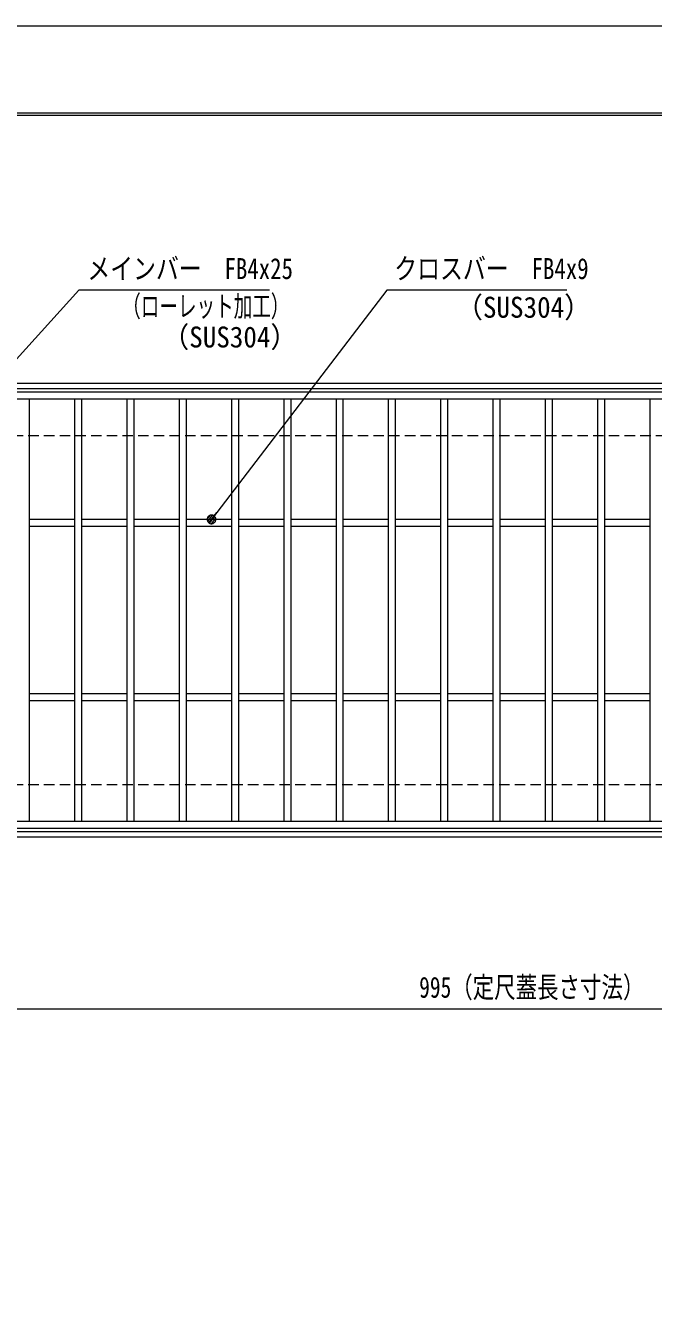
# Model space of a CAD drawing. Units: millimetres, scale not verified. Extents: x -1050 to 1050, y -742 to 742.
# Drawn here: x -578 to -218, y 6 to 742 of the extents above; entities that cross this region are included whole.
import ezdxf
from ezdxf.enums import TextEntityAlignment as Align

# ---------------------------------------------------------------- set-up
doc = ezdxf.new("R2010")
doc.units = ezdxf.units.MM
doc.header["$LTSCALE"] = 5
doc.linetypes.add('DASHED1', pattern=[1.8, 1.2, -0.6])
for name, color, linetype, lineweight in [('0-0_7-図\u3000枠', 4, 'Continuous', 9), ('0-1_寸法注釈', 2, 'Continuous', 9), ('0-4_0', 2, 'Continuous', 9), ('0-5_DEFPOINTS', 134, 'Continuous', 9), ('0-6_枠', 7, 'Continuous', 9), ('0-7_蓋', 5, 'Continuous', 9), ('0-9_溝開口', 4, 'DASHED1', 9)]:
    doc.layers.add(name, color=color, linetype=linetype, lineweight=lineweight)
doc.styles.add('ＭＳ ゴシック', font='')
doc.styles.get('ＭＳ ゴシック').set_extended_font_data('MS Gothic')

# ---------------------------------------------------------------- blocks, each defined once
blk = doc.blocks.new('_Dot')
at = {"layer": '0-4_0'}
for p, q in [((-2.5, 0), (-5, 0)), ((2.445, 0.5), (-2.445, 0.5)), ((1.997, 1.5), (-1.997, 1.5)), ((2.289, -0.995), (-2.289, -0.995)), ((1.499, -1.995), (-1.499, -1.995))]:
    blk.add_line(p, q, dxfattribs=at)
for points in [[(2.5, 0), (2.48, 0.313), (2.421, 0.622), (2.324, 0.92), (2.191, 1.204), (2.023, 1.469), (1.822, 1.711), (1.594, 1.926), (1.34, 2.111), (1.064, 2.262), (0.773, 2.378), (0.468, 2.456), (0.157, 2.495), (-0.157, 2.495), (-0.468, 2.456), (-0.773, 2.378), (-1.064, 2.262), (-1.34, 2.111), (-1.594, 1.926), (-1.822, 1.711), (-2.023, 1.469), (-2.191, 1.204), (-2.324, 0.92), (-2.421, 0.622), (-2.48, 0.313), (-2.5, 0), (0, 0)], [(-2.5, 0), (-2.48, -0.313), (-2.421, -0.622), (-2.324, -0.92), (-2.191, -1.204), (-2.023, -1.469), (-1.822, -1.711), (-1.594, -1.926), (-1.34, -2.111), (-1.064, -2.262), (-0.773, -2.378), (-0.468, -2.456), (-0.157, -2.495), (0.157, -2.495), (0.468, -2.456), (0.773, -2.378), (1.064, -2.262), (1.34, -2.111), (1.594, -1.926), (1.822, -1.711), (2.023, -1.469), (2.191, -1.204), (2.324, -0.92), (2.421, -0.622), (2.48, -0.313), (2.5, 0), (0, 0)]]:
    blk.add_lwpolyline(points, close=True, dxfattribs=at)

msp = doc.modelspace()

# ---------------------------------------------------------------- linework, layer by layer
at = {"layer": '0-0_7-図\u3000枠'}
msp.add_line((-973.75, 691.25), (998.75, 691.25), dxfattribs=at)
msp.add_lwpolyline([(-975, 692.5), (1000, 692.5), (1000, -692.5)], dxfattribs=at)
at = {"layer": '0-1_寸法注釈'}
msp.add_line((-785.45, 178.953), (199.55, 178.953), dxfattribs=at)
for points in [[(-438.147, 590.949), (-547.371, 590.949), (-635.274, 493.935)], [(-267.513, 590.949), (-370.72, 590.949), (-470.742, 460.266)]]:
    msp.add_lwpolyline(points, dxfattribs=at)
at = {"layer": '0-5_DEFPOINTS'}
msp.add_lwpolyline([(-1050, -742.5), (-1050, 742.5), (1050, 742.5), (1050, -742.5)], close=True, dxfattribs=at)
at = {"layer": '0-6_枠'}
for p, q in [((-795.45, 537.475), (409.55, 537.475)), ((-792.45, 534.475), (407.714, 534.475)), ((-792.45, 280.475), (411.386, 280.475)), ((-795.45, 277.475), (409.55, 277.475))]:
    msp.add_line(p, q, dxfattribs=at)
at = {"layer": '0-7_蓋'}
for p, q in [((204.55, 532.475), (-790.45, 532.475)), ((204.55, 528.475), (-790.45, 528.475)), ((-575.95, 528.475), (-575.95, 286.475)), ((-549.95, 528.475), (-549.95, 286.475)), ((-545.95, 528.475), (-545.95, 286.475)), ((-519.95, 528.475), (-519.95, 286.475)), ((-515.95, 528.475), (-515.95, 286.475)), ((-489.95, 528.475), (-489.95, 286.475)), ((-485.95, 528.475), (-485.95, 286.475)), ((-459.95, 528.475), (-459.95, 286.475)), ((-455.95, 528.475), (-455.95, 286.475)), ((-429.95, 528.475), (-429.95, 286.475)), ((-425.95, 528.475), (-425.95, 286.475)), ((-399.95, 528.475), (-399.95, 286.475)), ((-395.95, 528.475), (-395.95, 286.475)), ((-369.95, 528.475), (-369.95, 286.475)), ((-365.95, 528.475), (-365.95, 286.475)), ((-339.95, 528.475), (-339.95, 286.475)), ((-335.95, 528.475), (-335.95, 286.475)), ((-309.95, 528.475), (-309.95, 286.475)), ((-305.95, 528.475), (-305.95, 286.475)), ((-279.95, 528.475), (-279.95, 286.475)), ((-275.95, 528.475), (-275.95, 286.475)), ((-249.95, 528.475), (-249.95, 286.475)), ((-245.95, 528.475), (-245.95, 286.475)), ((-219.95, 528.475), (-219.95, 286.475)), ((-549.95, 459.475), (-575.95, 459.475)), ((-519.95, 459.475), (-545.95, 459.475)), ((-489.95, 459.475), (-515.95, 459.475)), ((-459.95, 459.475), (-485.95, 459.475)), ((-429.95, 459.475), (-455.95, 459.475)), ((-399.95, 459.475), (-425.95, 459.475)), ((-369.95, 459.475), (-395.95, 459.475)), ((-339.95, 459.475), (-365.95, 459.475)), ((-309.95, 459.475), (-335.95, 459.475)), ((-279.95, 459.475), (-305.95, 459.475)), ((-249.95, 459.475), (-275.95, 459.475)), ((-219.95, 459.475), (-245.95, 459.475)), ((-549.95, 455.475), (-575.95, 455.475)), ((-519.95, 455.475), (-545.95, 455.475)), ((-489.95, 455.475), (-515.95, 455.475)), ((-459.95, 455.475), (-485.95, 455.475)), ((-429.95, 455.475), (-455.95, 455.475)), ((-399.95, 455.475), (-425.95, 455.475)), ((-369.95, 455.475), (-395.95, 455.475)), ((-339.95, 455.475), (-365.95, 455.475)), ((-309.95, 455.475), (-335.95, 455.475)), ((-279.95, 455.475), (-305.95, 455.475)), ((-249.95, 455.475), (-275.95, 455.475)), ((-219.95, 455.475), (-245.95, 455.475)), ((-549.95, 359.475), (-575.95, 359.475)), ((-549.95, 355.475), (-575.95, 355.475)), ((-519.95, 359.475), (-545.95, 359.475)), ((-519.95, 355.475), (-545.95, 355.475)), ((-489.95, 359.475), (-515.95, 359.475)), ((-489.95, 355.475), (-515.95, 355.475)), ((-459.95, 359.475), (-485.95, 359.475)), ((-459.95, 355.475), (-485.95, 355.475)), ((-429.95, 359.475), (-455.95, 359.475)), ((-429.95, 355.475), (-455.95, 355.475)), ((-399.95, 359.475), (-425.95, 359.475)), ((-399.95, 355.475), (-425.95, 355.475)), ((-369.95, 359.475), (-395.95, 359.475)), ((-369.95, 355.475), (-395.95, 355.475)), ((-339.95, 359.475), (-365.95, 359.475)), ((-339.95, 355.475), (-365.95, 355.475)), ((-309.95, 359.475), (-335.95, 359.475)), ((-309.95, 355.475), (-335.95, 355.475)), ((-279.95, 359.475), (-305.95, 359.475)), ((-279.95, 355.475), (-305.95, 355.475)), ((-249.95, 359.475), (-275.95, 359.475)), ((-249.95, 355.475), (-275.95, 355.475)), ((-219.95, 359.475), (-245.95, 359.475)), ((-219.95, 355.475), (-245.95, 355.475)), ((-790.45, 286.475), (204.55, 286.475)), ((-790.45, 282.475), (204.55, 282.475))]:
    msp.add_line(p, q, dxfattribs=at)
at = {"layer": '0-9_溝開口'}
for p, q in [((-765.45, 507.475), (204.55, 507.475)), ((-765.45, 307.475), (204.55, 307.475))]:
    msp.add_line(p, q, dxfattribs=at)

# ---------------------------------------------------------------- block references
at = {"layer": '0-1_寸法注釈', "rotation": 232.29496}
msp.add_blockref('_Dot', (-471.354, 459.475), dxfattribs=at)

# ---------------------------------------------------------------- texts
at = {"layer": '0-1_寸法注釈', "color": 7, "style": 'ＭＳ ゴシック'}
for s, height, width, p in [('メインバー\u3000FB4x25', 12.02, 0.8, (-542.594, 593.636)), ('クロスバー\u3000FB4x9', 12.03, 0.8, (-366.554, 593.636)), ('（ローレット加工）', 12.02, 0.65, (-522.589, 572.081)), ('（SUS304）', 12.02, 0.95, (-331.263, 571.473)), ('（SUS304）', 12.02, 0.95, (-499.742, 554.416)), ('995（定尺蓋長さ寸法）', 12.03, 0.75, (-352.249, 181.64))]:
    msp.add_text(s, height=height, dxfattribs=dict(at, width=width)).set_placement(p, align=Align.BOTTOM_LEFT)

doc.saveas('drawing.dxf')
